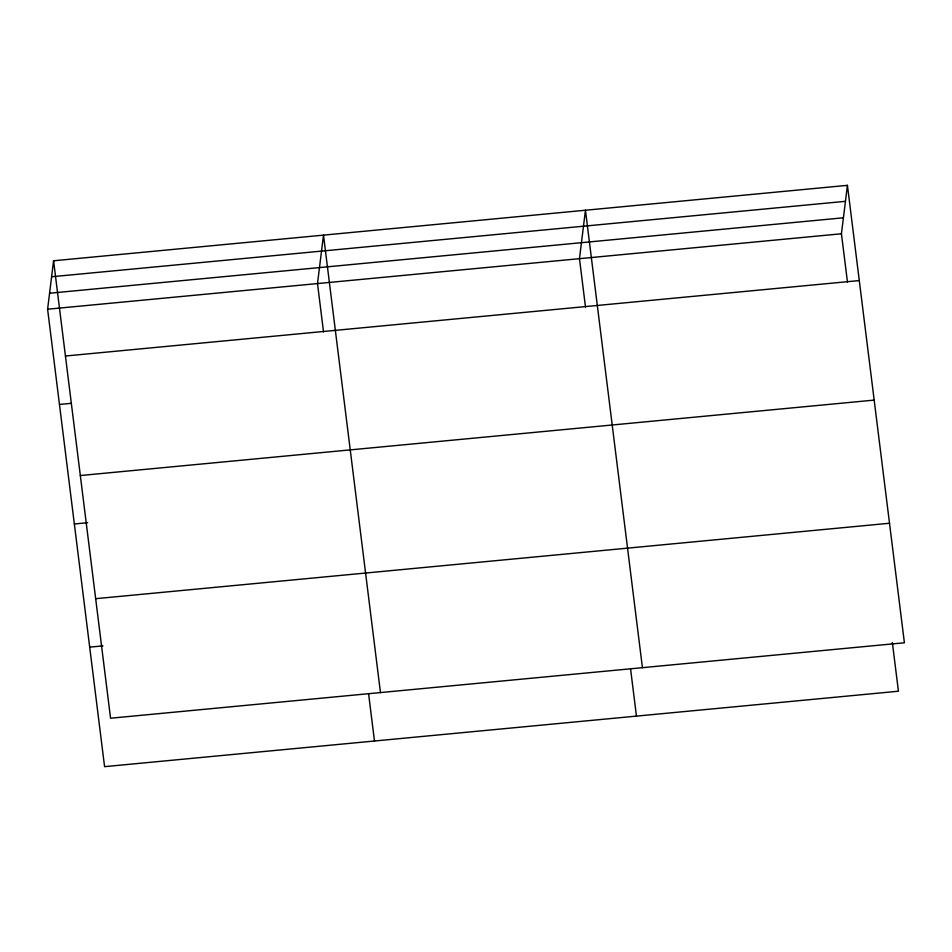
<?xml version="1.0" encoding="UTF-8"?>
<svg xmlns="http://www.w3.org/2000/svg" width="952" height="952" viewBox="0 0 952 952"><rect width="100%" height="100%" fill="white"/><g stroke="black" fill="none" stroke-linecap="round" stroke-linejoin="round"><path stroke-width="1.43" d="M892.357 642.529L898.426 691.223L104.577 766.657L47.6 309.221L53.574 260.777L847.423 185.343L904.4 642.778L110.563 718.224L53.574 260.777M847.47 282.125L841.437 233.775L847.423 185.343M51.61 276.758L845.447 201.324M49.575 293.228L843.412 217.794M47.6 309.221L841.437 233.775M65.438 356.012L859.287 280.566M59.464 404.445L71.257 403.327M80.325 475.536L874.174 400.102M74.351 523.981L87.62 522.719M95.664 598.689L889.513 523.255M89.69 647.134L102.959 645.872M642.433 667.685L585.456 210.237L579.471 258.67L585.492 307.02M630.569 668.899L636.448 716.118M380.467 692.58L323.49 235.132L317.504 283.565L323.525 331.915M368.602 693.794L374.481 741.013"/></g></svg>
